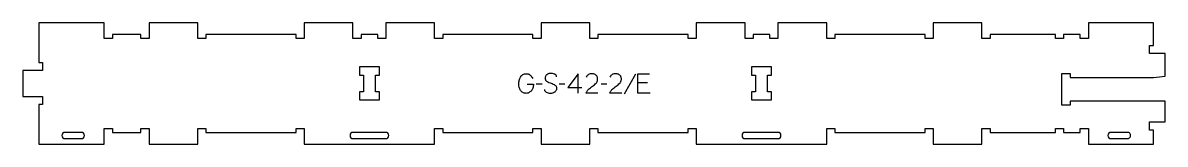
# Model space of a CAD drawing. Extents: x 0 to 1748, y 0 to 186.
import ezdxf

# ---------------------------------------------------------------- set-up
doc = ezdxf.new("R2010")
doc.units = 0
for name, color, linetype in [('1_ANYTOOL_1MMDEEP_LABELS_S', 2, 'CONTINUOUS'), ('3_ANYTOOL_CUTTHROUGH_INSID', 4, 'CONTINUOUS'), ('4_ANYTOOL_CUTTHROUGH_OUTSI', 5, 'CONTINUOUS')]:
    doc.layers.add(name, color=color, linetype=linetype)

msp = doc.modelspace()

# ---------------------------------------------------------------- linework, layer by layer
at = {"layer": '1_ANYTOOL_1MMDEEP_LABELS_S'}
for p, q in [((937.650183, 107.250479), (920.464468, 76.479051)), ((794.59304, 91.607622), (785.807326, 91.521908)), ((829.650183, 91.607622), (820.864468, 91.521908)), ((893.850183, 91.607622), (885.064468, 91.521908)), ((955.735897, 93.793336), (941.078754, 93.793336)), ((833.935897, 86.379051), (855.707326, 86.379051))]:
    msp.add_line(p, q, dxfattribs=at)
for points in [[(771.707326, 91.521908), (781.478754, 91.479051, -0.031732), (781.210644, 88.471649, -0.048764), (780.466254, 85.554051, -0.050291), (779.356541, 83.243543, -0.060119), (777.771611, 81.236194, -0.036578), (776.039592, 79.749777, -0.050793), (774.08054, 78.589765, -0.051881), (772.127523, 77.92202, -0.053919), (770.078754, 77.679051, -0.055881), (768.043607, 77.885995, -0.055271), (766.103754, 78.536194, -0.05403), (764.177778, 79.695387, -0.038531), (762.49304, 81.193336, -0.067281), (760.945327, 83.304351, -0.049165), (759.921611, 85.725479, -0.047412), (759.248685, 88.929398, -0.028075), (759.064468, 92.207622, -0.03109), (759.231995, 94.899202, -0.031496), (759.734111, 97.548694, -0.031425), (760.584984, 100.176938, -0.02824), (761.74304, 102.686194, -0.064555), (763.271843, 104.837719, -0.078906), (765.337683, 106.462979, -0.076878), (767.961284, 107.437529, -0.050594), (770.764468, 107.721908, -0.039946), (772.424029, 107.589111, -0.052714), (774.026968, 107.154051, -0.053511), (775.410166, 106.438716, -0.05153), (776.614468, 105.450479, -0.040443), (778.654692, 103.027338, -0.04035), (780.278754, 100.307622)], [(816.835897, 103.136194, 0.071867), (816.642784, 104.4728, 0.100684), (816.016254, 105.654051, 0.047558), (815.541701, 106.130501, 0.038563), (814.991701, 106.519229, 0.037928), (814.294513, 106.866698, 0.026634), (813.557326, 107.121908, 0.028461), (810.533992, 107.807891, 0.041577), (807.450183, 108.064765, 0.036938), (805.947823, 107.953625, 0.041531), (804.482326, 107.609408, 0.041583), (803.104949, 107.032199, 0.038125), (801.835897, 106.243336, 0.057611), (800.765744, 105.251432, 0.065808), (799.971611, 104.030836, 0.06469), (799.494115, 102.571282, 0.046778), (799.350183, 101.036194, 0.052235), (799.512539, 99.486351, 0.075448), (800.057326, 98.036194, 0.076671), (800.973417, 96.863141, 0.061023), (802.178754, 95.979051, 0.021951), (805.207608, 94.451705, 0.018213), (808.350183, 93.171908, -0.02405), (811.451667, 91.866446, -0.02981), (814.39304, 90.236194, -0.068439), (815.534342, 89.270263, -0.079282), (816.34304, 88.018336, -0.076308), (816.76804, 86.439654, -0.047772), (816.79304, 84.793336, -0.046243), (816.499805, 83.112377, -0.06359), (815.850183, 81.541551, -0.064671), (814.877359, 80.257362, -0.057073), (813.621611, 79.243336, -0.067522), (810.653303, 77.880426, -0.070793), (807.428754, 77.379051, -0.064027), (804.289739, 77.741566, -0.070447), (801.364468, 78.921908, -0.054374), (800.206051, 79.771541, -0.074742), (799.307326, 80.882622, -0.075199), (798.784318, 82.189001, -0.057737), (798.621611, 83.593336)], [(880.135897, 77.764765), (861.835897, 77.807622, -0.034491), (862.498675, 79.554954, -0.037732), (863.40554, 81.187979, -0.037744), (864.544834, 82.662615, -0.03482), (865.885897, 83.957622, -0.00859), (868.845122, 86.356205, -0.008791), (871.885897, 88.650479, 0.020588), (874.705186, 90.883922, 0.025206), (877.307326, 93.364765, 0.046908), (878.327921, 94.666007, 0.051091), (879.075183, 96.139765, 0.050722), (879.523916, 97.78794, 0.041139), (879.664468, 99.493336, 0.039396), (879.521824, 101.300922, 0.058519), (879.032326, 103.039765, 0.060358), (878.241768, 104.446881, 0.061397), (877.135897, 105.621908, 0.048006), (875.77994, 106.543868, 0.045901), (874.275183, 107.196908, 0.045216), (872.535122, 107.599468, 0.034258), (870.750183, 107.721908, 0.055622), (868.115612, 107.427921, 0.079896), (865.671611, 106.446908, 0.080617), (863.702224, 104.781208, 0.060287), (862.264468, 102.621908)], [(916.435897, 77.764765), (898.135897, 77.807622, -0.034491), (898.798675, 79.554954, -0.037732), (899.70554, 81.187979, -0.037744), (900.844834, 82.662615, -0.03482), (902.185897, 83.957622, -0.00859), (905.145122, 86.356205, -0.008791), (908.185897, 88.650479, 0.020588), (911.005186, 90.883922, 0.025206), (913.607326, 93.364765, 0.046908), (914.627921, 94.666007, 0.051091), (915.375183, 96.139765, 0.050722), (915.823916, 97.78794, 0.041139), (915.964468, 99.493336, 0.039396), (915.821824, 101.300922, 0.058519), (915.332326, 103.039765, 0.060358), (914.541768, 104.446881, 0.061397), (913.435897, 105.621908, 0.048006), (912.07994, 106.543868, 0.045901), (910.575183, 107.196908, 0.045216), (908.835122, 107.599468, 0.034258), (907.050183, 107.721908, 0.055622), (904.415612, 107.427921, 0.079896), (901.971611, 106.446908, 0.080617), (900.002224, 104.781208, 0.060287), (898.564468, 102.621908)]]:
    msp.add_lwpolyline(points, format="xyb", dxfattribs=at)
for points in [[(849.921611, 77.721908), (849.964468, 107.764765), (833.935897, 86.379051)], [(960.021611, 77.721908), (941.078754, 77.721908), (941.078754, 107.721908), (958.907326, 107.721908)]]:
    msp.add_lwpolyline(points, dxfattribs=at)
at = {"layer": '3_ANYTOOL_CUTTHROUGH_INSID'}
for points in [[(521.184668, 105.544253), (521.184668, 80.044253), (515.184668, 80.044253), (515.184668, 67.544253), (545.684668, 67.544253), (545.684668, 80.044253), (539.684668, 80.044253), (539.684668, 105.544253), (545.684668, 105.544253), (545.684668, 118.044253), (515.184668, 118.044253), (515.184668, 105.544253)], [(1121.184668, 105.544253), (1121.184668, 80.044253), (1115.184668, 80.044253), (1115.184668, 67.544253), (1145.684668, 67.544253), (1145.684668, 80.044253), (1139.684668, 80.044253), (1139.684668, 105.544253), (1145.684668, 105.544253), (1145.684668, 118.044253), (1115.184668, 118.044253), (1115.184668, 105.544253)]]:
    msp.add_lwpolyline(points, close=True, dxfattribs=at)
for points in [[(64.558852, 8.5), (89.558852, 8.5, 1), (89.558852, 18), (64.558852, 18, 1)], [(505.434668, 8.5), (555.434668, 8.5, 1), (555.434668, 18), (505.434668, 18, 1)], [(1105.434668, 8.5), (1155.434668, 8.5, 1), (1155.434668, 18), (1105.434668, 18, 1)], [(1665.434668, 8.5), (1691.175017, 8.5, 0.12263), (1692.830107, 8.912125, 0.106401), (1694.144283, 10.019238, 0.09127), (1694.931331, 11.543392, 0.148392), (1694.931331, 14.956608, 0.09127), (1694.144283, 16.480762, 0.106401), (1692.830107, 17.587875, 0.12263), (1691.175017, 18), (1665.434668, 18, 1)]]:
    msp.add_lwpolyline(points, format="xyb", close=True, dxfattribs=at)
at = {"layer": '4_ANYTOOL_CUTTHROUGH_OUTSI'}
msp.add_lwpolyline([(1730.184668, 21.5), (1724.434668, 21.5, -0.414214), (1724.184668, 21.75), (1724.184668, 33.75, -0.414214), (1724.434668, 34), (1748.184668, 34), (1748.184668, 65.588506), (1602.684685, 65.588506), (1602.684685, 59.838506, -0.414214), (1602.434685, 59.588506), (1590.434685, 59.588506, -0.414214), (1590.184685, 59.838506), (1590.184685, 65.838506), (1590.184685, 101.838506), (1590.184685, 107.838506, -0.414214), (1590.434685, 108.088506), (1602.434685, 108.088506, -0.414214), (1602.684685, 107.838506), (1602.684685, 102.088506), (1730.434594, 102.089201, -0.00002), (1748.184668, 103.974857), (1748.184668, 138.5), (1724.434668, 138.5, -0.414214), (1724.184668, 138.75), (1724.184668, 150.75, -0.414214), (1724.434668, 151), (1730.184668, 151), (1730.184668, 185.5), (1630.684668, 185.5), (1630.684668, 161.75, -0.414214), (1630.434668, 161.5), (1618.434668, 161.5, -0.414214), (1618.184668, 161.75), (1618.184668, 167.5), (1592.684668, 167.5), (1592.684668, 161.75, -0.414214), (1592.434668, 161.5), (1580.434668, 161.5, -0.414214), (1580.184668, 161.75), (1580.184668, 167.5), (1480.184668, 167.5), (1480.184668, 161.75, -0.414214), (1479.934668, 161.5), (1467.934668, 161.5, -0.414214), (1467.684668, 161.75), (1467.684668, 185.5), (1393.184668, 185.5), (1393.184668, 161.75, -0.414214), (1392.934668, 161.5), (1380.934668, 161.5, -0.414214), (1380.684668, 161.75), (1380.684668, 167.5), (1242.684668, 167.5), (1242.684668, 161.75, -0.414214), (1242.434668, 161.5), (1230.434668, 161.5, -0.414214), (1230.184668, 161.75), (1230.184668, 185.5), (1155.684668, 185.5), (1155.684668, 161.75, -0.414214), (1155.434668, 161.5), (1143.434668, 161.5, -0.414214), (1143.184668, 161.75), (1143.184668, 167.5), (1117.684668, 167.5), (1117.684668, 161.75, -0.414214), (1117.434668, 161.5), (1105.434668, 161.5, -0.414214), (1105.184668, 161.75), (1105.184668, 185.5), (1030.684668, 185.5), (1030.684668, 161.75, -0.414214), (1030.434668, 161.5), (1018.434668, 161.5, -0.414214), (1018.184668, 161.75), (1018.184668, 167.5), (880.184668, 167.5), (880.184668, 161.75, -0.414214), (879.934668, 161.5), (867.934668, 161.5, -0.414214), (867.684668, 161.75), (867.684668, 185.5), (793.184668, 185.5), (793.184668, 161.75, -0.414214), (792.934668, 161.5), (780.934668, 161.5, -0.414214), (780.684668, 161.75), (780.684668, 167.5), (642.684668, 167.5), (642.684668, 161.75, -0.414214), (642.434668, 161.5), (630.434668, 161.5, -0.414214), (630.184668, 161.75), (630.184668, 185.5), (555.684668, 185.5), (555.684668, 161.75, -0.414214), (555.434668, 161.5), (543.434668, 161.5, -0.414214), (543.184668, 161.75), (543.184668, 167.5), (517.684668, 167.5), (517.684668, 161.75, -0.414214), (517.434668, 161.5), (505.434668, 161.5, -0.414214), (505.184668, 161.75), (505.184668, 185.5), (430.684668, 185.5), (430.684668, 161.75, -0.414214), (430.434668, 161.5), (418.434668, 161.5, -0.414214), (418.184668, 161.75), (418.184668, 167.5), (380.434668, 167.5), (280.184668, 167.5), (280.184668, 161.75, -0.414214), (279.934668, 161.5), (267.934668, 161.5, -0.414214), (267.684668, 161.75), (267.684668, 185.5), (193.184668, 185.5), (193.184668, 161.75, -0.414214), (192.934668, 161.5), (180.934668, 161.5, -0.414214), (180.684668, 161.75), (180.684668, 167.5), (137.078611, 167.5), (137.078611, 161.750068, -0.414212), (136.828612, 161.500068), (124.828612, 161.5, -0.414215), (124.578611, 161.75), (124.578611, 185.5), (24.3, 185.5), (24.3, 124.940781), (30.05, 124.940781, -0.414214), (30.3, 124.690781), (30.3, 112.690781, -0.414214), (30.05, 112.440781), (0, 112.440781), (0, 72.940781), (30.05, 72.940781, -0.414214), (30.3, 72.690781), (30.3, 60.690781, -0.414214), (30.05, 60.440781), (24.3, 60.440781), (24.3, 0), (124.578611, 0), (124.578611, 23.75, -0.414214), (124.828611, 24), (136.828611, 24, -0.414214), (137.078611, 23.75), (137.078611, 18), (180.684668, 18), (180.684668, 23.75, -0.414214), (180.934668, 24), (192.934668, 24, -0.414214), (193.184668, 23.75), (193.184668, 0), (267.684668, 0), (267.684668, 23.75, -0.414214), (267.934668, 24), (279.934668, 24, -0.414214), (280.184668, 23.75), (280.184668, 18), (380.434668, 18), (418.184668, 18), (418.184668, 23.75, -0.414214), (418.434668, 24), (430.434668, 24, -0.414214), (430.684668, 23.75), (430.684668, 0), (630.184668, 0), (630.184668, 23.75, -0.414214), (630.434668, 24), (642.434668, 24, -0.414214), (642.684668, 23.75), (642.684668, 18), (780.684668, 18), (780.684668, 23.75, -0.414214), (780.934668, 24), (792.934668, 24, -0.414214), (793.184668, 23.75), (793.184668, 0), (867.684668, 0), (867.684668, 23.75, -0.414214), (867.934668, 24), (879.934668, 24, -0.414214), (880.184668, 23.75), (880.184668, 18), (1018.184668, 18), (1018.184668, 23.75, -0.414214), (1018.434668, 24), (1030.434668, 24, -0.414214), (1030.684668, 23.75), (1030.684668, 0), (1230.184668, 0), (1230.184668, 23.75, -0.414214), (1230.434668, 24), (1242.434668, 24, -0.414214), (1242.684668, 23.75), (1242.684668, 18), (1380.684668, 18), (1380.684668, 23.75, -0.414214), (1380.934668, 24), (1392.934668, 24, -0.414214), (1393.184668, 23.75), (1393.184668, 0), (1467.684668, 0), (1467.684668, 23.75, -0.414214), (1467.934668, 24), (1479.934668, 24, -0.414214), (1480.184668, 23.75), (1480.184668, 18), (1580.184668, 18), (1580.184668, 23.75, -0.414214), (1580.434668, 24), (1592.434668, 24, -0.414214), (1592.684668, 23.75), (1592.684668, 18), (1618.184668, 18), (1618.184668, 23.75, -0.414214), (1618.434668, 24), (1630.434668, 24, -0.414214), (1630.684668, 23.75), (1630.684668, 0), (1730.184668, 0)], format="xyb", close=True, dxfattribs=at)

doc.saveas('drawing.dxf')
